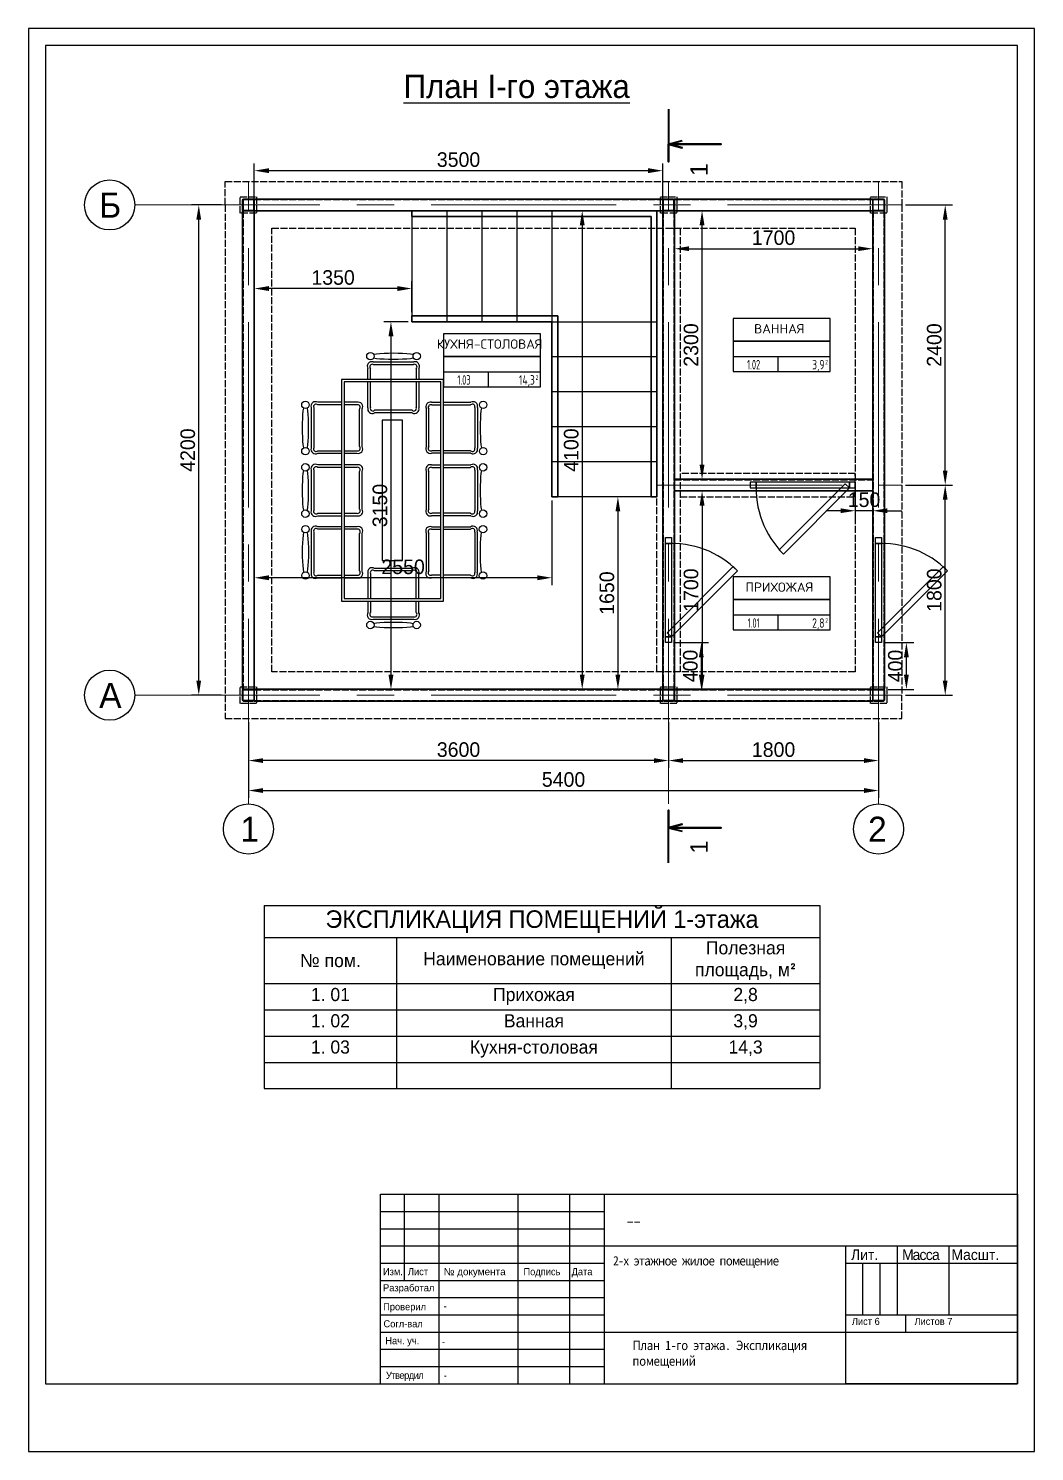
# Model space of a CAD drawing. Header units: millimetres. Extents: x 436607 to 472555, y -237992 to -212524.
# Drawn here: x 454824 to 463446, y -237992 to -225800 of the extents above; entities that cross this region are included whole.
import ezdxf
from ezdxf.enums import TextEntityAlignment as Align

# ---------------------------------------------------------------- set-up
doc = ezdxf.new("R2010")
doc.units = ezdxf.units.MM
doc.header["$LTSCALE"] = 50
for name, pattern in [('ACAD_ISO02W100', [15, 12, -3]), ('осевая', [50.8, 31.75, -6.35, 6.35, -6.35]), ('штриховая', [19.05, 12.7, -6.35])]:
    doc.linetypes.add(name, pattern=pattern)
doc.layers.add('ahsap', color=222, linetype='Continuous', lineweight=13)
for name, color, linetype in [('room_no', 7, 'Continuous'), ('tefris', 8, 'Continuous'), ('Штрава', 131, 'Continuous')]:
    doc.layers.add(name, color=color, linetype=linetype)
doc.styles.add('CYRILLIC', font='cyriltlc.shx')
doc.styles.add('ROMANS', font='romans', dxfattribs={"width": 0.75})
doc.styles.add('SS', font='Gulim.ttf')
doc.styles.add('YAZI', font='romans.shx')
doc.dimstyles.get("Standard").update_dxf_attribs({"dimscale": 500, "dimtxt": 0.18, "dimasz": 0.18, "dimexe": 0.18, "dimexo": 0.0625, "dimgap": 0.09, "dimtad": 0, "dimtih": 1, "dimtoh": 1, "dimdec": 0, "dimzin": 0, "dimdsep": 46, "dimtxsty": 'Standard', "dimcen": 0.09, "dimadec": 0, "dimazin": 0, "dimtfac": 1, "dimtdec": 0, "dimtofl": 0, "dimtmove": 0, "dimatfit": 3, "dimfxl": 0, "dimtolj": 1, "dimtzin": 0, "dimarcsym": 0})

# ---------------------------------------------------------------- blocks, each defined once
blk = doc.blocks.new('*D50')
at = {"color": 0, "lineweight": -2}
for p, q in [((456710, -231743), (456710, -232391)), ((462110, -231743), (462110, -232391)), ((456835, -232329), (461985, -232329))]:
    blk.add_line(p, q, dxfattribs=at)
at = {"color": 0}
for points in [[(456835, -232308), (456835, -232350), (456710, -232329)], [(461985, -232308), (461985, -232350), (462110, -232329)]]:
    blk.add_solid(points, dxfattribs=at)
at = {"layer": 'Defpoints', "color": 0}
for p in [(456710, -231712), (462110, -231712), (462110, -232329)]:
    blk.add_point(p, dxfattribs=at)
at = {"color": 0, "insert": (459410, -232235), "char_height": 125, "attachment_point": 5}
blk.add_mtext('5400', dxfattribs=at)
blk = doc.blocks.new('*D46')
at = {"color": 0, "lineweight": -2}
for p, q in [((456478, -227312), (456221, -227312)), ((456284, -231387), (456284, -227437)), ((456478, -231512), (456221, -231512))]:
    blk.add_line(p, q, dxfattribs=at)
at = {"color": 0}
for points in [[(456263, -227437), (456304, -227437), (456284, -227312)], [(456263, -231387), (456304, -231387), (456284, -231512)]]:
    blk.add_solid(points, dxfattribs=at)
at = {"layer": 'Defpoints', "color": 0}
for p in [(456284, -227312), (456510, -227312), (456510, -231512)]:
    blk.add_point(p, dxfattribs=at)
at = {"color": 0, "insert": (456190, -229412), "char_height": 125, "attachment_point": 5, "rotation": 90}
blk.add_mtext('4200', dxfattribs=at)
blk = doc.blocks.new('*D47')
at = {"color": 0, "lineweight": -2}
for p, q in [((460310, -231743), (460310, -232135)), ((462110, -231743), (462110, -232135)), ((460435, -232072), (461985, -232072))]:
    blk.add_line(p, q, dxfattribs=at)
at = {"color": 0}
for points in [[(460435, -232052), (460435, -232093), (460310, -232072)], [(461985, -232052), (461985, -232093), (462110, -232072)]]:
    blk.add_solid(points, dxfattribs=at)
at = {"layer": 'Defpoints', "color": 0}
for p in [(460310, -231712), (462110, -231712), (462110, -232072)]:
    blk.add_point(p, dxfattribs=at)
at = {"color": 0, "insert": (461210, -231979), "char_height": 125, "attachment_point": 5}
blk.add_mtext('1800', dxfattribs=at)
blk = doc.blocks.new('*D48')
at = {"color": 0, "lineweight": -2}
for p, q in [((462341, -229712), (462743, -229712)), ((462681, -231387), (462681, -229837)), ((462341, -231512), (462743, -231512))]:
    blk.add_line(p, q, dxfattribs=at)
at = {"color": 0}
for points in [[(462660, -229837), (462701, -229837), (462681, -229712)], [(462660, -231387), (462701, -231387), (462681, -231512)]]:
    blk.add_solid(points, dxfattribs=at)
at = {"layer": 'Defpoints', "color": 0}
for p in [(462310, -229712), (462681, -229712), (462310, -231512)]:
    blk.add_point(p, dxfattribs=at)
at = {"color": 0, "insert": (462587, -230612), "char_height": 125, "attachment_point": 5, "rotation": 90}
blk.add_mtext('1800', dxfattribs=at)
blk = doc.blocks.new('*D49')
at = {"color": 0, "lineweight": -2}
for p, q in [((462341, -227312), (462743, -227312)), ((462681, -229587), (462681, -227437)), ((462372, -229712), (462743, -229712))]:
    blk.add_line(p, q, dxfattribs=at)
at = {"color": 0}
for points in [[(462660, -227437), (462701, -227437), (462681, -227312)], [(462660, -229587), (462701, -229587), (462681, -229712)]]:
    blk.add_solid(points, dxfattribs=at)
at = {"layer": 'Defpoints', "color": 0}
for p in [(462310, -227312), (462681, -227312), (462341, -229712)]:
    blk.add_point(p, dxfattribs=at)
at = {"color": 0, "insert": (462587, -228512), "char_height": 125, "attachment_point": 5, "rotation": 90}
blk.add_mtext('2400', dxfattribs=at)
blk = doc.blocks.new('*D51')
at = {"color": 0, "lineweight": -2}
for p, q in [((456710, -231743), (456710, -232135)), ((460310, -231743), (460310, -232135)), ((460185, -232072), (456835, -232072))]:
    blk.add_line(p, q, dxfattribs=at)
at = {"color": 0}
for points in [[(456835, -232052), (456835, -232093), (456710, -232072)], [(460185, -232052), (460185, -232093), (460310, -232072)]]:
    blk.add_solid(points, dxfattribs=at)
at = {"layer": 'Defpoints', "color": 0}
for p in [(456710, -231712), (460310, -231712), (456710, -232072)]:
    blk.add_point(p, dxfattribs=at)
at = {"color": 0, "insert": (458510, -231979), "char_height": 125, "attachment_point": 5}
blk.add_mtext('3600', dxfattribs=at)
blk = doc.blocks.new('Рамка А3 (Г)')
at = {"color": 8}
blk.add_lwpolyline([(0, 0), (420, 0), (420, 297), (0, 297)], close=True, dxfattribs=at)
at = {"color": 5}
blk.add_lwpolyline([(20, 5), (415, 5), (415, 292), (20, 292)], close=True, dxfattribs=at)
blk = doc.blocks.new('*D52')
at = {"color": 0, "lineweight": -2}
for p, q in [((458078, -228312), (457869, -228312)), ((457931, -228437), (457931, -231337)), ((458078, -231462), (457869, -231462))]:
    blk.add_line(p, q, dxfattribs=at)
at = {"color": 0}
for points in [[(457910, -228437), (457952, -228437), (457931, -228312)], [(457910, -231337), (457952, -231337), (457931, -231462)]]:
    blk.add_solid(points, dxfattribs=at)
at = {"layer": 'Defpoints', "color": 0}
for p in [(458110, -228312), (457931, -231462), (458110, -231462)]:
    blk.add_point(p, dxfattribs=at)
at = {"color": 0, "insert": (457837, -229887), "char_height": 125, "attachment_point": 5, "rotation": 90}
blk.add_mtext('3150', dxfattribs=at)
blk = doc.blocks.new('*D53')
at = {"color": 0, "lineweight": -2}
for p, q in [((456760, -229843), (456760, -230569)), ((459310, -229843), (459310, -230569)), ((459185, -230506), (456885, -230506))]:
    blk.add_line(p, q, dxfattribs=at)
at = {"color": 0}
for points in [[(456885, -230485), (456885, -230527), (456760, -230506)], [(459185, -230485), (459185, -230527), (459310, -230506)]]:
    blk.add_solid(points, dxfattribs=at)
at = {"layer": 'Defpoints', "color": 0}
for p in [(456760, -229812), (459310, -229812), (456760, -230506)]:
    blk.add_point(p, dxfattribs=at)
at = {"color": 0, "insert": (458035, -230413), "char_height": 125, "attachment_point": 5}
blk.add_mtext('2550', dxfattribs=at)
blk = doc.blocks.new('*D55')
at = {"color": 0, "lineweight": -2}
for p, q in [((456760, -228231), (456760, -227966)), ((458110, -228231), (458110, -227966)), ((457985, -228028), (456885, -228028))]:
    blk.add_line(p, q, dxfattribs=at)
at = {"color": 0}
for points in [[(456885, -228007), (456885, -228049), (456760, -228028)], [(457985, -228007), (457985, -228049), (458110, -228028)]]:
    blk.add_solid(points, dxfattribs=at)
at = {"layer": 'Defpoints', "color": 0}
for p in [(456760, -228028), (456760, -228262), (458110, -228262)]:
    blk.add_point(p, dxfattribs=at)
at = {"color": 0, "insert": (457435, -227934), "char_height": 125, "attachment_point": 5}
blk.add_mtext('1350', dxfattribs=at)
blk = doc.blocks.new('*D56')
at = {"color": 0, "lineweight": -2}
for p, q in [((460178, -229812), (459813, -229812)), ((459876, -229937), (459876, -231337)), ((460178, -231462), (459813, -231462))]:
    blk.add_line(p, q, dxfattribs=at)
at = {"color": 0}
for points in [[(459855, -229937), (459896, -229937), (459876, -229812)], [(459855, -231337), (459896, -231337), (459876, -231462)]]:
    blk.add_solid(points, dxfattribs=at)
at = {"layer": 'Defpoints', "color": 0}
for p in [(460210, -229812), (459876, -231462), (460210, -231462)]:
    blk.add_point(p, dxfattribs=at)
at = {"color": 0, "insert": (459782, -230637), "char_height": 125, "attachment_point": 5, "rotation": 90}
blk.add_mtext('1650', dxfattribs=at)
blk = doc.blocks.new('*D57')
at = {"color": 0, "lineweight": -2}
for p, q in [((460366, -231062), (460653, -231062)), ((460591, -231337), (460591, -231187)), ((460391, -231462), (460653, -231462))]:
    blk.add_line(p, q, dxfattribs=at)
at = {"color": 0}
for points in [[(460570, -231187), (460611, -231187), (460591, -231062)], [(460570, -231337), (460611, -231337), (460591, -231462)]]:
    blk.add_solid(points, dxfattribs=at)
at = {"layer": 'Defpoints', "color": 0}
for p in [(460335, -231062), (460591, -231062), (460360, -231462)]:
    blk.add_point(p, dxfattribs=at)
at = {"color": 0, "insert": (460497, -231262), "char_height": 125, "attachment_point": 5, "rotation": 90}
blk.add_mtext('400', dxfattribs=at)
blk = doc.blocks.new('*D58')
at = {"color": 0, "lineweight": -2}
for p, q in [((462166, -231062), (462411, -231062)), ((462348, -231337), (462348, -231187)), ((462191, -231462), (462411, -231462))]:
    blk.add_line(p, q, dxfattribs=at)
at = {"color": 0}
for points in [[(462327, -231187), (462369, -231187), (462348, -231062)], [(462327, -231337), (462369, -231337), (462348, -231462)]]:
    blk.add_solid(points, dxfattribs=at)
at = {"layer": 'Defpoints', "color": 0}
for p in [(462135, -231062), (462348, -231062), (462160, -231462)]:
    blk.add_point(p, dxfattribs=at)
at = {"color": 0, "insert": (462254, -231262), "char_height": 125, "attachment_point": 5, "rotation": 90}
blk.add_mtext('400', dxfattribs=at)
blk = doc.blocks.new('*D59')
at = {"color": 0, "lineweight": -2}
for p, q in [((461910, -229743), (461910, -229994)), ((462060, -229743), (462060, -229994)), ((461785, -229932), (461660, -229932)), ((462060, -229932), (461910, -229932)), ((462185, -229932), (462310, -229932))]:
    blk.add_line(p, q, dxfattribs=at)
at = {"color": 0}
for points in [[(461785, -229911), (461785, -229952), (461910, -229932)], [(462185, -229911), (462185, -229952), (462060, -229932)]]:
    blk.add_solid(points, dxfattribs=at)
at = {"layer": 'Defpoints', "color": 0}
for p in [(461910, -229712), (462060, -229712), (461910, -229932)]:
    blk.add_point(p, dxfattribs=at)
at = {"color": 0, "insert": (461985, -229838), "char_height": 125, "attachment_point": 5}
blk.add_mtext('150', dxfattribs=at)
blk = doc.blocks.new('*D60')
at = {"color": 0, "lineweight": -2}
for p, q in [((460360, -227393), (460360, -227749)), ((462060, -227393), (462060, -227749)), ((460485, -227687), (461935, -227687))]:
    blk.add_line(p, q, dxfattribs=at)
at = {"color": 0}
for points in [[(460485, -227666), (460485, -227707), (460360, -227687)], [(461935, -227666), (461935, -227707), (462060, -227687)]]:
    blk.add_solid(points, dxfattribs=at)
at = {"layer": 'Defpoints', "color": 0}
for p in [(460360, -227362), (462060, -227362), (462060, -227687)]:
    blk.add_point(p, dxfattribs=at)
at = {"color": 0, "insert": (461210, -227593), "char_height": 125, "attachment_point": 5}
blk.add_mtext('1700', dxfattribs=at)
blk = doc.blocks.new('*D61')
at = {"color": 0, "lineweight": -2}
for p, q in [((460391, -227362), (460659, -227362)), ((460597, -229537), (460597, -227487)), ((460391, -229662), (460659, -229662))]:
    blk.add_line(p, q, dxfattribs=at)
at = {"color": 0}
for points in [[(460576, -227487), (460618, -227487), (460597, -227362)], [(460576, -229537), (460618, -229537), (460597, -229662)]]:
    blk.add_solid(points, dxfattribs=at)
at = {"layer": 'Defpoints', "color": 0}
for p in [(460360, -227362), (460597, -227362), (460360, -229662)]:
    blk.add_point(p, dxfattribs=at)
at = {"color": 0, "insert": (460503, -228512), "char_height": 125, "attachment_point": 5, "rotation": 90}
blk.add_mtext('2300', dxfattribs=at)
blk = doc.blocks.new('roomno')
for p, q in [((1101, 344), (0, 344)), ((0, 344), (1101, 344)), ((1101, 166), (0, 166)), ((511, 0), (511, 166))]:
    blk.add_line(p, q)
blk.add_lwpolyline([(1101, 0), (1101, 602), (0, 602), (0, 0)], close=True)
at = {"style": 'CYRILLIC'}
for p in [(536, 499), (536, 374)]:
    blk.add_attdef('KOMNATA', text='', height=79.8, dxfattribs=at).set_placement(p, align=Align.CENTER)
at = {"style": 'ROMANS'}
for tag, width, p in [('LOBBY', 0.7, (533, 200)), ('001', 0.6, (233, 25))]:
    blk.add_attdef(tag, text='', height=108, dxfattribs=dict(at, width=width)).set_placement(p, align=Align.CENTER)
at = {"style": 'ROMANS', "width": 0.7}
blk.add_attdef('M', text='', height=108, dxfattribs=at).set_placement((1038, 25), align=Align.RIGHT)
blk.add_attdef('2', (1046, 79), '', height=53.9, dxfattribs=at)
blk = doc.blocks.new('*D98')
at = {"color": 0, "lineweight": -2}
for p, q in [((460391, -229762), (460659, -229762)), ((460597, -229887), (460597, -231337)), ((460391, -231462), (460659, -231462))]:
    blk.add_line(p, q, dxfattribs=at)
at = {"color": 0}
for points in [[(460576, -229887), (460618, -229887), (460597, -229762)], [(460576, -231337), (460618, -231337), (460597, -231462)]]:
    blk.add_solid(points, dxfattribs=at)
at = {"layer": 'Defpoints', "color": 0}
for p in [(460360, -229762), (460360, -231462), (460597, -231462)]:
    blk.add_point(p, dxfattribs=at)
at = {"color": 0, "insert": (460503, -230612), "char_height": 125, "attachment_point": 5, "rotation": 90}
blk.add_mtext('1700', dxfattribs=at)
blk = doc.blocks.new('*D99')
at = {"color": 0, "lineweight": -2}
for p, q in [((456760, -227331), (456760, -226956)), ((456885, -227018), (460135, -227018)), ((460260, -227331), (460260, -226956))]:
    blk.add_line(p, q, dxfattribs=at)
at = {"color": 0}
for points in [[(456885, -226997), (456885, -227039), (456760, -227018)], [(460135, -226997), (460135, -227039), (460260, -227018)]]:
    blk.add_solid(points, dxfattribs=at)
at = {"layer": 'Defpoints', "color": 0}
for p in [(460260, -227018), (456760, -227362), (460260, -227362)]:
    blk.add_point(p, dxfattribs=at)
at = {"color": 0, "insert": (458510, -226924), "char_height": 125, "attachment_point": 5}
blk.add_mtext('3500', dxfattribs=at)
blk = doc.blocks.new('*D100')
at = {"color": 0, "lineweight": -2}
for p, q in [((460228, -227362), (459508, -227362)), ((459570, -227487), (459570, -231337)), ((460228, -231462), (459508, -231462))]:
    blk.add_line(p, q, dxfattribs=at)
at = {"color": 0}
for points in [[(459549, -227487), (459591, -227487), (459570, -227362)], [(459549, -231337), (459591, -231337), (459570, -231462)]]:
    blk.add_solid(points, dxfattribs=at)
at = {"layer": 'Defpoints', "color": 0}
for p in [(460260, -227362), (459570, -231462), (460260, -231462)]:
    blk.add_point(p, dxfattribs=at)
at = {"color": 0, "insert": (459476, -229412), "char_height": 125, "attachment_point": 5, "rotation": 90}
blk.add_mtext('4100', dxfattribs=at)
blk = doc.blocks.new('*T101')
at = {"layer": 'ahsap', "color": 0, "linetype": 'ByBlock', "lineweight": -2}
for p, q in [((0, 0), (4763, 0)), ((0, 0), (0, -1569)), ((4763, 0), (4763, -1569)), ((0, -275), (4763, -275)), ((1135, -275), (1135, -1569)), ((3489, -275), (3489, -1569)), ((0, -669), (4763, -669)), ((0, -894), (4763, -894)), ((0, -1119), (4763, -1119)), ((0, -1344), (4763, -1344)), ((0, -1569), (4763, -1569))]:
    blk.add_line(p, q, dxfattribs=at)
at = {"layer": 'ahsap', "color": 0}
for s, insert, char_height, width, attachment_point in [('ЭКСПЛИКАЦИЯ ПОМЕЩЕНИЙ 1-этажа', (2381, -138), 150, 4687.5, 5), ('Полезная площадь, м{\\fISOCPEUR|b0|i0|c204|p34;²}', (4126, -472), 112.5, 1198.48, 5), ('{\\fArial|b0|i0|c204|p34;№} пом.', (568, -472), 112.5, 1060.04, 5), ('Наименование помещений', (2312, -472), 112.5, 2278.98, 5), ('1. 01', (568, -706), 112.5, 1060.04, 2), ('Прихожая', (2312, -706), 112.5, 2278.98, 2), ('2,8', (4126, -706), 112.5, 1198.48, 2), ('1. 02', (568, -931), 112.5, 1060.04, 2), ('Ванная', (2312, -931), 112.5, 2278.98, 2), ('3,9', (4126, -931), 112.5, 1198.48, 2), ('1. 03', (568, -1156), 112.5, 1060.04, 2), ('Кухня-столовая', (2312, -1156), 112.5, 2278.98, 2), ('14,3', (4126, -1156), 112.5, 1198.48, 2)]:
    blk.add_mtext(s, dxfattribs=dict(at, insert=insert, char_height=char_height, width=width, attachment_point=attachment_point))

msp = doc.modelspace()

# ---------------------------------------------------------------- linework, layer by layer
at = {"color": 1, "linetype": 'осевая', "lineweight": 5}
for p, q in [((456709.629, -232444.376), (456709.629, -227111.913)), ((456709.629, -232444.376), (456709.629, -227111.913)), ((460309.629, -232444.376), (460309.629, -227111.913)), ((462109.629, -232444.376), (462109.629, -227111.913)), ((462109.629, -232444.376), (462109.629, -227111.913)), ((455734.744, -227311.913), (462309.629, -227311.913)), ((460209.629, -229711.913), (462309.629, -229711.913)), ((455734.744, -231511.913), (462309.629, -231511.913))]:
    msp.add_line(p, q, dxfattribs=at)
at = {"linetype": 'ACAD_ISO02W100', "ltscale": 0.1}
for p, q in [((456759.629, -227265.913), (460259.629, -227265.913)), ((460359.629, -227265.913), (462059.629, -227265.913)), ((456663.629, -227361.913), (456663.629, -231461.913)), ((456755.629, -227361.913), (456755.629, -231461.913)), ((456759.629, -227357.913), (460259.629, -227357.913)), ((460263.629, -227361.913), (460263.629, -231461.913)), ((460355.629, -227361.913), (460355.629, -231461.913)), ((460359.629, -227357.913), (462059.629, -227357.913)), ((462063.629, -227361.913), (462063.629, -231461.913)), ((462155.629, -227361.913), (462155.629, -231461.913)), ((460359.629, -229665.913), (462059.629, -229665.913)), ((460359.629, -229757.913), (462059.629, -229757.913)), ((456759.629, -231465.913), (460259.629, -231465.913)), ((460359.629, -231465.913), (462059.629, -231465.913)), ((456759.629, -231557.913), (460259.629, -231557.913)), ((460359.629, -231557.913), (462059.629, -231557.913))]:
    msp.add_line(p, q, dxfattribs=at)
for p, q in [((457841.201, -237411.811), (457841.201, -235788.569)), ((457841.201, -235788.569), (463301.196, -235788.569)), ((458047.796, -236526.406), (458047.796, -235788.569)), ((458342.931, -237411.811), (458342.931, -235788.569)), ((459021.741, -237411.811), (459021.741, -235788.569)), ((459464.443, -237411.811), (459464.443, -235788.569)), ((459759.578, -237411.811), (459759.578, -235788.569)), ((463301.196, -235788.569), (463301.196, -237411.811)), ((457841.201, -235936.137), (459759.578, -235936.137)), ((457841.201, -236083.704), (459759.578, -236083.704)), ((457841.201, -236231.271), (463301.196, -236231.271)), ((457841.201, -236231.271), (463301.196, -236231.271)), ((461825.522, -236231.271), (461825.522, -237411.811)), ((462268.224, -236231.271), (462268.224, -236821.541)), ((462710.926, -236231.271), (462710.926, -236821.541)), ((457841.201, -236378.839), (459759.578, -236378.839)), ((461825.522, -236378.839), (463301.196, -236378.839)), ((461973.089, -236378.839), (461973.089, -236821.541)), ((462120.657, -236378.839), (462120.657, -236821.541)), ((457841.201, -236526.406), (459759.578, -236526.406)), ((457841.201, -236526.406), (459759.578, -236526.406)), ((457841.201, -236673.974), (459759.578, -236673.974)), ((457841.201, -236673.974), (459759.578, -236673.974)), ((457841.201, -236821.541), (459759.578, -236821.541)), ((461825.522, -236821.541), (463301.196, -236821.541)), ((462340.974, -236821.541), (462340.974, -236969.109)), ((457841.201, -236969.109), (463301.196, -236969.109)), ((457841.201, -237116.676), (459759.578, -237116.676)), ((457841.201, -237116.676), (459759.578, -237116.676)), ((457841.201, -237264.243), (459759.578, -237264.243))]:
    msp.add_line(p, q)
at = {"lineweight": 35}
for points in [[(460309.629, -226491.813), (460309.629, -226941.813), (460309.629, -226791.813), (460759.629, -226791.813), (460309.629, -226791.813), (460425.54, -226822.871), (460309.629, -226791.813), (460425.54, -226760.755)], [(460309.629, -232947.199), (460309.629, -232497.199), (460309.629, -232647.199), (460759.629, -232647.199), (460309.629, -232647.199), (460425.54, -232616.141), (460309.629, -232647.199), (460425.54, -232678.257)]]:
    msp.add_lwpolyline(points, dxfattribs=at)
at = {"linetype": 'ACAD_ISO02W100', "ltscale": 0.1}
for points in [[(456509.629, -227311.913), (456509.629, -227111.913), (462309.629, -227111.913), (462309.629, -227311.913)], [(456709.629, -227241.913), (456709.629, -227241.913), (456779.629, -227241.913), (456779.629, -227381.913), (456639.629, -227381.913), (456639.629, -227241.913), (456709.629, -227241.913)], [(460309.629, -227241.913), (460309.629, -227241.913), (460379.629, -227241.913), (460379.629, -227381.913), (460239.629, -227381.913), (460239.629, -227241.913), (460309.629, -227241.913)], [(462109.629, -227241.913), (462109.629, -227241.913), (462179.629, -227241.913), (462179.629, -227381.913), (462039.629, -227381.913), (462039.629, -227241.913), (462109.629, -227241.913)], [(456509.629, -227311.913), (456509.629, -231511.913)], [(462309.629, -227311.913), (462309.629, -231511.913)], [(456909.629, -231311.913), (456909.629, -231311.913), (456909.629, -231311.913), (456909.629, -227511.913), (461909.629, -227511.913), (461909.629, -231311.913), (456909.629, -231311.913)], [(460309.629, -227511.913), (460409.629, -227511.913), (460409.629, -231311.913), (460209.629, -231311.913), (460209.629, -227511.913), (460309.629, -227511.913)], [(461909.629, -229711.913), (461909.629, -229611.913), (460409.629, -229611.913), (460409.629, -229811.913), (461909.629, -229811.913), (461909.629, -229711.913)], [(456509.629, -231511.913), (456509.629, -231711.913), (462309.629, -231711.913), (462309.629, -231511.913)], [(456709.629, -231441.913), (456709.629, -231441.913), (456779.629, -231441.913), (456779.629, -231581.913), (456639.629, -231581.913), (456639.629, -231441.913), (456709.629, -231441.913)], [(460309.629, -231441.913), (460309.629, -231441.913), (460379.629, -231441.913), (460379.629, -231581.913), (460239.629, -231581.913), (460239.629, -231441.913), (460309.629, -231441.913)], [(462109.629, -231441.913), (462109.629, -231441.913), (462179.629, -231441.913), (462179.629, -231581.913), (462039.629, -231581.913), (462039.629, -231441.913), (462109.629, -231441.913)]]:
    msp.add_lwpolyline(points, dxfattribs=at)
at = {"lineweight": 30}
for points in [[(456659.629, -227311.913), (456659.629, -227271.913, -0.414213562), (456669.629, -227261.913), (456749.629, -227261.913, -0.414213562), (456759.629, -227271.913), (456759.629, -227351.913, -0.414213562), (456749.629, -227361.913), (456669.629, -227361.913, -0.414213562), (456659.629, -227351.913), (456659.629, -227311.913)], [(456663.629, -227311.913), (456663.629, -227311.913), (456663.629, -227271.913, -0.414213562), (456669.629, -227265.913), (456749.629, -227265.913, -0.414213562), (456755.629, -227271.913), (456755.629, -227351.913, -0.414213562), (456749.629, -227357.913), (456669.629, -227357.913, -0.414213562), (456663.629, -227351.913), (456663.629, -227311.913)], [(460259.629, -227311.913), (460259.629, -227271.913, -0.414213562), (460269.629, -227261.913), (460349.629, -227261.913, -0.414213562), (460359.629, -227271.913), (460359.629, -227351.913, -0.414213562), (460349.629, -227361.913), (460269.629, -227361.913, -0.414213562), (460259.629, -227351.913), (460259.629, -227311.913)], [(460263.629, -227311.913), (460263.629, -227311.913), (460263.629, -227271.913, -0.414213562), (460269.629, -227265.913), (460349.629, -227265.913, -0.414213562), (460355.629, -227271.913), (460355.629, -227351.913, -0.414213562), (460349.629, -227357.913), (460269.629, -227357.913, -0.414213562), (460263.629, -227351.913), (460263.629, -227311.913)], [(462059.629, -227311.913), (462059.629, -227271.913, -0.414213562), (462069.629, -227261.913), (462149.629, -227261.913, -0.414213562), (462159.629, -227271.913), (462159.629, -227351.913, -0.414213562), (462149.629, -227361.913), (462069.629, -227361.913, -0.414213562), (462059.629, -227351.913), (462059.629, -227311.913)], [(456659.629, -231511.913), (456659.629, -231471.913, -0.414213562), (456669.629, -231461.913), (456749.629, -231461.913, -0.414213562), (456759.629, -231471.913), (456759.629, -231551.913, -0.414213562), (456749.629, -231561.913), (456669.629, -231561.913, -0.414213562), (456659.629, -231551.913), (456659.629, -231511.913)], [(460259.629, -231511.913), (460259.629, -231471.913, -0.414213562), (460269.629, -231461.913), (460349.629, -231461.913, -0.414213562), (460359.629, -231471.913), (460359.629, -231551.913, -0.414213562), (460349.629, -231561.913), (460269.629, -231561.913, -0.414213562), (460259.629, -231551.913), (460259.629, -231511.913)], [(462059.629, -231511.913), (462059.629, -231471.913, -0.414213562), (462069.629, -231461.913), (462149.629, -231461.913, -0.414213562), (462159.629, -231471.913), (462159.629, -231551.913, -0.414213562), (462149.629, -231561.913), (462069.629, -231561.913, -0.414213562), (462059.629, -231551.913), (462059.629, -231511.913)]]:
    msp.add_lwpolyline(points, format="xyb", dxfattribs=at)
for points in [[(456759.629, -227311.913), (456759.629, -227261.913), (460259.629, -227261.913), (460259.629, -227361.913), (456759.629, -227361.913), (456759.629, -227311.913)], [(460359.629, -227311.913), (460359.629, -227261.913), (462059.629, -227261.913), (462059.629, -227361.913), (460359.629, -227361.913), (460359.629, -227311.913)], [(456709.629, -227361.913), (456659.629, -227361.913), (456659.629, -231461.913), (456759.629, -231461.913), (456759.629, -227361.913), (456709.629, -227361.913)], [(458109.629, -227411.913), (458109.629, -227361.913), (460209.629, -227361.913), (460209.629, -227411.913), (460209.629, -229811.913), (460159.629, -229811.913), (460159.629, -227411.913), (458109.629, -227411.913)], [(460309.629, -227361.913), (460259.629, -227361.913), (460259.629, -231461.913), (460359.629, -231461.913), (460359.629, -227361.913), (460309.629, -227361.913)], [(462109.629, -227361.913), (462059.629, -227361.913), (462059.629, -231461.913), (462159.629, -231461.913), (462159.629, -227361.913), (462109.629, -227361.913)], [(459309.629, -229811.913), (459359.629, -229811.913), (459359.629, -228261.913), (458109.629, -228261.913), (458109.629, -228311.913)], [(458109.629, -228311.913), (459309.629, -228311.913), (459309.629, -229811.913)], [(460359.629, -229711.913), (460359.629, -229661.913), (462059.629, -229661.913), (462059.629, -229761.913), (460359.629, -229761.913), (460359.629, -229711.913)], [(456759.629, -231511.913), (456759.629, -231561.913), (460259.629, -231561.913), (460259.629, -231461.913), (456759.629, -231461.913), (456759.629, -231511.913)], [(460359.629, -231511.913), (460359.629, -231561.913), (462059.629, -231561.913), (462059.629, -231461.913), (460359.629, -231461.913), (460359.629, -231511.913)]]:
    msp.add_lwpolyline(points, dxfattribs=at)
for points in [[(462063.629, -227311.913), (462063.629, -227311.913), (462063.629, -227271.913, -0.414213562), (462069.629, -227265.913), (462149.629, -227265.913, -0.414213562), (462155.629, -227271.913), (462155.629, -227351.913, -0.414213562), (462149.629, -227357.913), (462069.629, -227357.913, -0.414213562), (462063.629, -227351.913), (462063.629, -227311.913)], [(456663.629, -231511.913), (456663.629, -231511.913), (456663.629, -231471.913, -0.414213562), (456669.629, -231465.913), (456749.629, -231465.913, -0.414213562), (456755.629, -231471.913), (456755.629, -231551.913, -0.414213562), (456749.629, -231557.913), (456669.629, -231557.913, -0.414213562), (456663.629, -231551.913), (456663.629, -231511.913)], [(460263.629, -231511.913), (460263.629, -231511.913), (460263.629, -231471.913, -0.414213562), (460269.629, -231465.913), (460349.629, -231465.913, -0.414213562), (460355.629, -231471.913), (460355.629, -231551.913, -0.414213562), (460349.629, -231557.913), (460269.629, -231557.913, -0.414213562), (460263.629, -231551.913), (460263.629, -231511.913)], [(462063.629, -231511.913), (462063.629, -231511.913), (462063.629, -231471.913, -0.414213562), (462069.629, -231465.913), (462149.629, -231465.913, -0.414213562), (462155.629, -231471.913), (462155.629, -231551.913, -0.414213562), (462149.629, -231557.913), (462069.629, -231557.913, -0.414213562), (462063.629, -231551.913), (462063.629, -231511.913)]]:
    msp.add_lwpolyline(points, format="xyb")
at = {"color": 6}
for points in [[(458109.629, -227361.913), (458109.629, -228311.913)], [(458409.629, -227361.913), (458409.629, -228311.913)], [(458709.629, -227361.913), (458709.629, -228311.913)], [(459009.629, -227361.913), (459009.629, -228311.913)], [(459309.629, -227361.913), (459309.629, -228311.913), (460209.629, -228311.913)], [(460209.629, -228611.913), (459309.629, -228611.913)], [(460209.629, -228911.913), (459309.629, -228911.913)], [(460209.629, -229211.913), (459309.629, -229211.913)], [(460209.629, -229511.913), (459309.629, -229511.913)], [(460209.629, -229811.913), (459309.629, -229811.913)]]:
    msp.add_lwpolyline(points, dxfattribs=at)
at = {"color": 3}
for points in [[(461909.629, -229686.913), (461009.629, -229686.913), (461009.629, -229736.913), (461059.629, -229736.913), (461059.629, -229686.913), (461059.629, -229736.913), (461859.629, -229736.913), (461859.629, -229686.913), (461859.629, -229736.913), (461909.629, -229736.913), (461909.629, -229686.913), (461859.629, -229686.913), (461859.629, -229736.913), (461293.943, -230302.599), (461258.588, -230267.244), (461824.274, -229701.558), (461859.629, -229736.913)], [(460284.629, -231061.913), (460284.629, -230161.913), (460334.629, -230161.913), (460334.629, -230211.913), (460284.629, -230211.913), (460334.629, -230211.913), (460334.629, -231011.913), (460284.629, -231011.913), (460334.629, -231011.913), (460334.629, -231061.913), (460284.629, -231061.913), (460284.629, -231011.913), (460334.629, -231011.913), (460900.314, -230446.228), (460864.959, -230410.873), (460299.274, -230976.558), (460334.629, -231011.913)], [(462084.629, -231061.913), (462084.629, -230161.913), (462134.629, -230161.913), (462134.629, -230211.913), (462084.629, -230211.913), (462134.629, -230211.913), (462134.629, -231011.913), (462084.629, -231011.913), (462134.629, -231011.913), (462134.629, -231061.913), (462084.629, -231061.913), (462084.629, -231011.913), (462134.629, -231011.913), (462700.314, -230446.228), (462664.959, -230410.873), (462099.274, -230976.558), (462134.629, -231011.913)]]:
    msp.add_lwpolyline(points, dxfattribs=at)
for centre in [(455520.369, -227311.913), (455520.369, -231511.913), (456709.629, -232658.751), (462109.629, -232658.751)]:
    msp.add_circle(centre, 214.375)
for centre, start, end in [((461859.629, -229736.913), 176.4166783, 225), ((460334.629, -231011.913), 45, 93.5833217), ((462134.629, -231011.913), 45, 93.5833217)]:
    msp.add_arc(centre, 800, start, end, dxfattribs=at)
at = {"layer": 'tefris'}
for p, q in [((457529.218, -228828.613), (457529.218, -230684.977)), ((458358.309, -228828.613), (457529.218, -228828.613)), ((458358.309, -230684.977), (458358.309, -228828.613)), ((457529.218, -230684.977), (458358.309, -230684.977))]:
    msp.add_line(p, q, dxfattribs=at)
for points in [[(458097.077, -228589.62), (458066.68, -228586.637), (458031.168, -228584.507), (457992.248, -228583.228), (457951.623, -228582.802), (457910.998, -228583.228), (457872.077, -228584.507), (457836.566, -228586.637), (457806.168, -228589.62), (457782.305, -228593.42)], [(458123.128, -228593.99), (458120.941, -228593.42), (458097.077, -228589.62)], [(457733.441, -228806.795), (457733.441, -228713.467)], [(457755.259, -228806.795), (457755.259, -228714.706)], [(457777.155, -228656.893), (458126.091, -228656.893)], [(457778.687, -228678.711), (458124.559, -228678.711)], [(457782.305, -228622.184), (457806.168, -228625.984), (457836.566, -228628.967), (457872.077, -228631.098), (457910.998, -228632.376), (457951.623, -228632.802), (457992.248, -228632.376), (458031.168, -228631.098), (458066.68, -228628.967), (458097.077, -228625.984), (458120.941, -228622.184), (458123.128, -228621.615)], [(458147.987, -228714.706), (458147.987, -228806.795)], [(458169.805, -228713.467), (458169.805, -228806.795)], [(457733.441, -229049.419), (457733.441, -228828.613)], [(457755.259, -229047.887), (457755.259, -228828.613)], [(458147.987, -228828.613), (458147.987, -229048.011)], [(458169.805, -228828.613), (458169.805, -229049.543)], [(457179.518, -229366.475), (457176.535, -229336.077), (457174.404, -229300.566), (457173.126, -229261.646), (457172.7, -229221.021), (457173.126, -229180.396), (457174.404, -229141.475), (457176.535, -229105.964), (457179.518, -229075.566), (457183.318, -229051.702)], [(457212.082, -229051.702), (457215.882, -229075.566), (457218.865, -229105.964), (457220.995, -229141.475), (457222.274, -229180.396), (457222.7, -229221.021), (457222.274, -229261.646), (457220.995, -229300.566), (457218.865, -229336.077), (457215.882, -229366.475), (457212.082, -229390.339), (457211.512, -229392.526)], [(457246.791, -229046.553), (457246.791, -229395.488)], [(457268.609, -229048.085), (457268.609, -229393.956)], [(457507.4, -229002.839), (457303.365, -229002.839)], [(457507.4, -229024.657), (457304.604, -229024.657)], [(457639.317, -229002.839), (457529.218, -229002.839)], [(457637.784, -229024.657), (457529.218, -229024.657)], [(457661.336, -229381.39), (457661.336, -229060.525)], [(457683.154, -229382.628), (457683.154, -229059.21)], [(458113.23, -229093.257), (457789.812, -229093.257)], [(458111.992, -229071.438), (457791.128, -229071.438)], [(458235.013, -229382.628), (458235.013, -229059.21)], [(458256.832, -229381.39), (458256.832, -229060.525)], [(458278.851, -229002.839), (458358.309, -229002.839)], [(458280.383, -229024.657), (458358.309, -229024.657)], [(458380.127, -229002.839), (458614.803, -229002.839)], [(458380.127, -229024.657), (458613.564, -229024.657)], [(458649.559, -229048.085), (458649.559, -229393.956)], [(458671.377, -229046.553), (458671.377, -229395.488)], [(458706.086, -229051.702), (458702.286, -229075.566), (458699.303, -229105.964), (458697.172, -229141.475), (458695.894, -229180.396), (458695.468, -229221.021), (458695.894, -229261.646), (458697.172, -229300.566), (458699.303, -229336.077), (458702.286, -229366.475), (458706.086, -229390.339), (458706.655, -229392.526)], [(457183.887, -229392.526), (457183.318, -229390.339), (457179.518, -229366.475)], [(457303.365, -229439.202), (457507.4, -229439.202)], [(457304.604, -229417.384), (457507.4, -229417.384)], [(457529.218, -229417.384), (457637.908, -229417.384)], [(457529.218, -229439.202), (457639.44, -229439.202)], [(458358.309, -229439.202), (458278.727, -229439.202)], [(458358.309, -229417.384), (458280.259, -229417.384)], [(458613.564, -229417.384), (458380.127, -229417.384)], [(458614.803, -229439.202), (458380.127, -229439.202)], [(457179.518, -229902.351), (457176.535, -229871.954), (457174.404, -229836.442), (457173.126, -229797.522), (457172.7, -229756.897), (457173.126, -229716.272), (457174.404, -229677.351), (457176.535, -229641.84), (457179.518, -229611.442), (457183.318, -229587.579)], [(457212.082, -229587.579), (457215.882, -229611.442), (457218.865, -229641.84), (457220.995, -229677.351), (457222.274, -229716.272), (457222.7, -229756.897), (457222.274, -229797.522), (457220.995, -229836.442), (457218.865, -229871.954), (457215.882, -229902.351), (457212.082, -229926.215), (457211.512, -229928.402)], [(457246.791, -229582.429), (457246.791, -229931.365)], [(457268.609, -229583.961), (457268.609, -229929.833)], [(457507.4, -229538.715), (457303.365, -229538.715)], [(457507.4, -229560.533), (457304.604, -229560.533)], [(457639.317, -229538.715), (457529.218, -229538.715)], [(457637.784, -229560.533), (457529.218, -229560.533)], [(458278.851, -229538.715), (458358.309, -229538.715)], [(458280.383, -229560.533), (458358.309, -229560.533)], [(458380.127, -229538.715), (458614.803, -229538.715)], [(458380.127, -229560.533), (458613.564, -229560.533)], [(458649.559, -229583.961), (458649.559, -229929.833)], [(458671.377, -229582.429), (458671.377, -229931.365)], [(458706.086, -229587.579), (458702.286, -229611.442), (458699.303, -229641.84), (458697.172, -229677.351), (458695.894, -229716.272), (458695.468, -229756.897), (458695.894, -229797.522), (458697.172, -229836.442), (458699.303, -229871.954), (458702.286, -229902.351), (458706.086, -229926.215), (458706.655, -229928.402)], [(457661.336, -229917.266), (457661.336, -229596.402)], [(457683.154, -229918.504), (457683.154, -229595.086)], [(458235.013, -229918.504), (458235.013, -229595.086)], [(458256.832, -229917.266), (458256.832, -229596.402)], [(457183.887, -229928.402), (457183.318, -229926.215), (457179.518, -229902.351)], [(457304.604, -229953.26), (457507.4, -229953.26)], [(457529.218, -229953.26), (457637.908, -229953.26)], [(458358.309, -229953.26), (458280.259, -229953.26)], [(458613.564, -229953.26), (458380.127, -229953.26)], [(457303.365, -229975.079), (457507.4, -229975.079)], [(457507.4, -230068.996), (457304.105, -230068.996)], [(457529.218, -229975.079), (457639.44, -229975.079)], [(457640.056, -230068.996), (457529.218, -230068.996)], [(458278.112, -230068.996), (458358.309, -230068.996)], [(458358.309, -229975.079), (458278.727, -229975.079)], [(458614.803, -229975.079), (458380.127, -229975.079)], [(458380.127, -230068.996), (458614.063, -230068.996)], [(457180.258, -230432.633), (457177.275, -230402.235), (457175.144, -230366.723), (457173.865, -230327.803), (457173.439, -230287.178), (457173.865, -230246.553), (457175.144, -230207.633), (457177.275, -230172.121), (457180.258, -230141.723), (457184.057, -230117.86)], [(457212.821, -230117.86), (457216.621, -230141.723), (457219.604, -230172.121), (457221.735, -230207.633), (457223.013, -230246.553), (457223.439, -230287.178), (457223.013, -230327.803), (457221.735, -230366.723), (457219.604, -230402.235), (457216.621, -230432.633), (457212.821, -230456.496), (457212.252, -230458.683)], [(457247.53, -230112.71), (457247.53, -230461.646)], [(457269.348, -230114.242), (457269.348, -230460.114)], [(457507.4, -230090.814), (457305.343, -230090.814)], [(457638.524, -230090.814), (457529.218, -230090.814)], [(457662.076, -230447.547), (457662.076, -230126.683)], [(457683.894, -230448.786), (457683.894, -230125.367)], [(458234.274, -230448.786), (458234.274, -230125.367)], [(458256.092, -230447.547), (458256.092, -230126.683)], [(458279.644, -230090.814), (458358.309, -230090.814)], [(458380.127, -230090.814), (458612.824, -230090.814)], [(458648.819, -230114.242), (458648.819, -230460.114)], [(458670.637, -230112.71), (458670.637, -230461.646)], [(458705.346, -230117.86), (458701.547, -230141.723), (458698.564, -230172.121), (458696.433, -230207.633), (458695.154, -230246.553), (458694.728, -230287.178), (458695.154, -230327.803), (458696.433, -230366.723), (458698.564, -230402.235), (458701.547, -230432.633), (458705.346, -230456.496), (458705.916, -230458.683)], [(457184.627, -230458.683), (457184.057, -230456.496), (457180.258, -230432.633)], [(458113.23, -230425.444), (457789.812, -230425.444)], [(457304.105, -230505.36), (457507.4, -230505.36)], [(457305.343, -230483.542), (457507.4, -230483.542)], [(457529.218, -230483.542), (457638.648, -230483.542)], [(457529.218, -230505.36), (457640.18, -230505.36)], [(457733.441, -230469.282), (457733.441, -230684.977)], [(457755.259, -230470.814), (457755.259, -230684.977)], [(458111.992, -230447.262), (457791.128, -230447.262)], [(458147.987, -230684.977), (458147.987, -230470.69)], [(458169.805, -230684.977), (458169.805, -230469.158)], [(458358.309, -230505.36), (458277.988, -230505.36)], [(458358.309, -230483.542), (458279.52, -230483.542)], [(458612.824, -230483.542), (458380.127, -230483.542)], [(458614.063, -230505.36), (458380.127, -230505.36)], [(457733.441, -230706.795), (457733.441, -230805.233)], [(457755.259, -230706.795), (457755.259, -230803.995)], [(458147.987, -230803.995), (458147.987, -230706.795)], [(458169.805, -230805.233), (458169.805, -230706.795)], [(457777.155, -230861.808), (458126.091, -230861.808)], [(457778.687, -230839.99), (458124.559, -230839.99)], [(457782.305, -230896.517), (457806.168, -230892.717), (457836.566, -230889.734), (457872.077, -230887.603), (457910.998, -230886.325), (457951.623, -230885.899), (457992.248, -230886.325), (458031.168, -230887.603), (458066.68, -230889.734), (458097.077, -230892.717), (458120.941, -230896.517), (458123.128, -230897.086)], [(458097.077, -230929.08), (458066.68, -230932.063), (458031.168, -230934.194), (457992.248, -230935.473), (457951.623, -230935.899), (457910.998, -230935.473), (457872.077, -230934.194), (457836.566, -230932.063), (457806.168, -230929.08), (457782.305, -230925.281)], [(458123.128, -230924.711), (458120.941, -230925.281), (458097.077, -230929.08)]]:
    msp.add_lwpolyline(points, dxfattribs=at)
for points in [[(458380.127, -228806.795), (457507.4, -228806.795), (457507.4, -230706.795), (458380.127, -230706.795)], [(458031.036, -229155.886), (457856.491, -229155.886), (457856.491, -230357.704), (458031.036, -230357.704)]]:
    msp.add_lwpolyline(points, close=True, dxfattribs=at)
for centre in [(457754.691, -228607.802), (458151.623, -228607.802), (457197.7, -229024.089), (458720.468, -229024.089), (457197.7, -229421.021), (458720.468, -229421.021), (457197.7, -229559.965), (458720.468, -229559.965), (457197.7, -229956.897), (458720.468, -229956.897), (457198.439, -230090.246), (458719.728, -230090.246), (457198.439, -230487.178), (458719.728, -230487.178), (457754.691, -230910.899), (458151.623, -230910.899)]:
    msp.add_circle(centre, 31.666, dxfattribs=at)
for centre, radius, start, end in [((457766.027, -228693.471), 38.233, 73.0791602, 211.5355129), ((457770.901, -228699.265), 21.979, 69.2516882, 224.6305227), ((458132.345, -228699.265), 21.979, 315.3694773, 110.7483118), ((458137.218, -228693.471), 38.233, 328.4644871, 106.9208398), ((457283.368, -229035.425), 38.233, 58.4644871, 196.9208398), ((457289.163, -229040.299), 21.979, 45.3694773, 200.7483118), ((457645.571, -229045.211), 21.979, 315.3694773, 110.7483118), ((457650.444, -229039.416), 38.233, 328.4644871, 106.9208398), ((457770.019, -229060.546), 38.233, 163.0791602, 301.5355129), ((457775.813, -229055.673), 21.979, 159.2516882, 314.6305227), ((458127.433, -229055.797), 21.979, 225.3694773, 20.7483118), ((458133.227, -229060.67), 38.233, 238.4644871, 16.9208398), ((458267.724, -229039.416), 38.233, 73.0791602, 211.5355129), ((458272.597, -229045.211), 21.979, 69.2516882, 224.6305227), ((458629.005, -229040.299), 21.979, 339.2516882, 134.6305227), ((458634.799, -229035.425), 38.233, 343.0791602, 121.5355129), ((457283.368, -229406.616), 38.233, 163.0791602, 301.5355129), ((457289.163, -229401.743), 21.979, 159.2516882, 314.6305227), ((457645.695, -229396.831), 21.979, 249.2516882, 44.6305227), ((457650.568, -229402.625), 38.233, 253.0791602, 31.5355129), ((458267.6, -229402.625), 38.233, 148.4644871, 286.9208398), ((458272.473, -229396.831), 21.979, 135.3694773, 290.7483118), ((458629.005, -229401.743), 21.979, 225.3694773, 20.7483118), ((458634.799, -229406.616), 38.233, 238.4644871, 16.9208398), ((457283.368, -229571.301), 38.233, 58.4644871, 196.9208398), ((457289.163, -229576.175), 21.979, 45.3694773, 200.7483118), ((457645.571, -229581.087), 21.979, 315.3694773, 110.7483118), ((457650.444, -229575.293), 38.233, 328.4644871, 106.9208398), ((458267.724, -229575.293), 38.233, 73.0791602, 211.5355129), ((458272.597, -229581.087), 21.979, 69.2516882, 224.6305227), ((458629.005, -229576.175), 21.979, 339.2516882, 134.6305227), ((458634.799, -229571.301), 38.233, 343.0791602, 121.5355129), ((457283.368, -229942.492), 38.233, 163.0791602, 301.5355129), ((457289.163, -229937.619), 21.979, 159.2516882, 314.6305227), ((457645.695, -229932.707), 21.979, 249.2516882, 44.6305227), ((457650.568, -229938.501), 38.233, 253.0791602, 31.5355129), ((458267.6, -229938.501), 38.233, 148.4644871, 286.9208398), ((458272.473, -229932.707), 21.979, 135.3694773, 290.7483118), ((458629.005, -229937.619), 21.979, 225.3694773, 20.7483118), ((458634.799, -229942.492), 38.233, 238.4644871, 16.9208398), ((457284.108, -230101.583), 38.233, 58.4644871, 196.9208398), ((457651.184, -230105.574), 38.233, 328.4644871, 106.9208398), ((458266.984, -230105.574), 38.233, 73.0791602, 211.5355129), ((458634.06, -230101.583), 38.233, 343.0791602, 121.5355129), ((457289.902, -230106.456), 21.979, 45.3694773, 200.7483118), ((457646.31, -230111.368), 21.979, 315.3694773, 110.7483118), ((458271.857, -230111.368), 21.979, 69.2516882, 224.6305227), ((458628.266, -230106.456), 21.979, 339.2516882, 134.6305227), ((457770.019, -230458.154), 38.233, 58.4644871, 196.9208398), ((457775.813, -230463.028), 21.979, 45.3694773, 200.7483118), ((458127.433, -230462.904), 21.979, 339.2516882, 134.6305227), ((458133.227, -230458.03), 38.233, 343.0791602, 121.5355129), ((457284.108, -230472.773), 38.233, 163.0791602, 301.5355129), ((457289.902, -230467.9), 21.979, 159.2516882, 314.6305227), ((457646.434, -230462.988), 21.979, 249.2516882, 44.6305227), ((457651.308, -230468.782), 38.233, 253.0791602, 31.5355129), ((458266.86, -230468.782), 38.233, 148.4644871, 286.9208398), ((458271.733, -230462.988), 21.979, 135.3694773, 290.7483118), ((458628.266, -230467.9), 21.979, 225.3694773, 20.7483118), ((458634.06, -230472.773), 38.233, 238.4644871, 16.9208398), ((457766.027, -230825.23), 38.233, 148.4644871, 286.9208398), ((457770.901, -230819.436), 21.979, 135.3694773, 290.7483118), ((458132.345, -230819.436), 21.979, 249.2516882, 44.6305227), ((458137.218, -230825.23), 38.233, 253.0791602, 31.5355129)]:
    msp.add_arc(centre, radius, start, end, dxfattribs=at)
at = {"layer": 'Штрава', "color": 1, "lineweight": -2}
msp.add_lwpolyline([(463301.196, -236969.109), (463301.196, -237411.811), (461825.522, -237411.811)], dxfattribs=at)

# ---------------------------------------------------------------- block references
at = {"xscale": 29.03040000000619, "yscale": 29.030399999996, "zscale": 29.0304, "rotation": 90}
msp.add_blockref('Рамка А3 (Г)', (463446.348, -237992.419), dxfattribs=at)
msp.add_blockref('*T101', (456844.014, -233314.359))
at = {"layer": 'room_no'}
ref = msp.add_blockref('roomno', (460862.79, -228739.425), dxfattribs=dict(at, xscale=0.7552368622273207, yscale=0.7552368622273207, zscale=0.7552368621983202))
ref.add_attrib('KOMNATA', 'ВАННАЯ', dxfattribs={"layer": '0', "height": 80, "style": 'YAZI'}).set_placement((461259.299, -228412.812), align=Align.CENTER)
ref.add_attrib('001', '1.02', dxfattribs={"layer": '0', "height": 81.3859, "style": 'ROMANS', "width": 0.6}).set_placement((461039.011, -228720.844), align=Align.CENTER)
ref.add_attrib('2', '2', (461652.426, -228679.847), dxfattribs={"layer": '0', "height": 40.693, "style": 'ROMANS', "width": 0.7})
ref.add_attrib('M', '3,9', dxfattribs={"layer": '0', "height": 81.3859, "style": 'ROMANS', "width": 0.7}).set_placement((461646.371, -228720.686), align=Align.RIGHT)
ref = msp.add_blockref('roomno', (458380.516, -228870.367), dxfattribs=dict(at, xscale=0.7552368622273207, yscale=0.7552368622273207, zscale=0.7552368621983202))
ref.add_attrib('KOMNATA', 'КУХНЯ-СТОЛОВАЯ', dxfattribs={"layer": '0', "height": 80, "style": 'YAZI'}).set_placement((458777.025, -228543.754), align=Align.CENTER)
ref.add_attrib('001', '1.03', dxfattribs={"layer": '0', "height": 81.3859, "style": 'ROMANS', "width": 0.6}).set_placement((458556.738, -228851.786), align=Align.CENTER)
ref.add_attrib('2', '2', (459170.152, -228810.788), dxfattribs={"layer": '0', "height": 40.693, "style": 'ROMANS', "width": 0.7})
ref.add_attrib('M', '14,3', dxfattribs={"layer": '0', "height": 81.3859, "style": 'ROMANS', "width": 0.7}).set_placement((459164.098, -228851.628), align=Align.RIGHT)
ref = msp.add_blockref('roomno', (460862.79, -230953.242), dxfattribs=dict(at, xscale=0.7552368622273207, yscale=0.7552368622273207, zscale=0.7552368621983202))
ref.add_attrib('KOMNATA', 'ПРИХОЖАЯ', dxfattribs={"layer": '0', "height": 80, "style": 'YAZI'}).set_placement((461259.299, -230626.628), align=Align.CENTER)
ref.add_attrib('001', '1.01', dxfattribs={"layer": '0', "height": 81.3859, "style": 'ROMANS', "width": 0.6}).set_placement((461039.011, -230934.661), align=Align.CENTER)
ref.add_attrib('2', '2', (461652.426, -230893.663), dxfattribs={"layer": '0', "height": 40.693, "style": 'ROMANS', "width": 0.7})
ref.add_attrib('M', '2,8', dxfattribs={"layer": '0', "height": 81.3859, "style": 'ROMANS', "width": 0.7}).set_placement((461646.371, -230934.503), align=Align.RIGHT)

# ---------------------------------------------------------------- texts
at = {"attachment_point": 1}
for s, insert, char_height, width in [('{\\LПлан I-го этажа}', (458039.42, -226195.687), 200, 3344.73927), ('{\\fSimSun|b0|i0|c204|p2;__}', (459950.946, -235927.289), 87.5, 3476.38102), ('{\\fSimSun|b0|i0|c204|p2;\\W0.9;\\T0.9;2-х этажное жилое помещение}', (459834.037, -236317.561), 80.5, 1948.55157), ('{\\fSimSun|b0|i0|c204|p2;\\W0.9;\\T0.95;План 1-го этажа. Экспликация помещений}', (460000.335, -237042.366), 80.5, 1882.07347)]:
    msp.add_mtext(s, dxfattribs=dict(at, insert=insert, char_height=char_height, width=width))
at = {"linetype": 'штриховая', "char_height": 150, "width": 127.89266, "rotation": 90}
for s, insert, attachment_point in [('1', (460495.64, -226952.862), 3), ('{\\W0.259642; }1', (460495.64, -232886.15), 1)]:
    msp.add_mtext(s, dxfattribs=dict(at, insert=insert, attachment_point=attachment_point))
at = {"linetype": 'штриховая', "char_height": 214.375, "width": 182.77993, "attachment_point": 1}
for s, insert in [(' Б', (455430.606, -227206.241)), (' А', (455430.606, -231406.241)), ('{\\W0.259642; }1', (456619.865, -232553.079)), (' 2', (462019.865, -232553.079))]:
    msp.add_mtext(s, dxfattribs=dict(at, insert=insert))
at = {"attachment_point": 1, "style": 'SS'}
for s, insert, char_height, width in [('{\\H1.5x;Лит.}', (461873.94, -236260.501), 60.81075, 346.62043), ('{\\H1.5x;\\T0.9;Масса}', (462311.31, -236260.501), 60.81075, 346.62043), ('{\\H1.5x;Масшт.}', (462734.736, -236260.501), 60.81075, 346.62043), ('Изм.', (457862.59, -236420.79), 60.8108, 346.62043), ('Лист', (458076.037, -236420.79), 60.8108, 346.62043), ('{\\fArial|b0|i0|c204|p34;№ документа}', (458383.846, -236420.79), 60.81075, 623.91817), ('Подпись ', (459066.459, -236420.79), 60.8108, 346.62043), ('Дата', (459479.126, -236420.79), 60.8108, 346.62043), ('Разработал', (457863.282, -236559.145), 60.8108, 346.62043), ('Проверил', (457863.971, -236721.434), 60.8108, 346.62043), ('-', (458382.354, -236714.742), 60.811, 716.35064), ('Согл-вал', (457867.076, -236867.345), 60.8108, 346.62043), ('{\\fGulim|b0|i0|c129|p50;Лист }6{\\fGulim|b0|i0|c129|p50; }', (461880.587, -236846.965), 60.81075, 346.62043), ('{\\fGulim|b0|i0|c129|p50;Листов }7', (462417.076, -236846.965), 60.81075, 778.43012), ('Нач. уч.', (457882.679, -237012.441), 60.8108, 346.62043), ('{\\T0.85;-}', (458368.714, -237019.27), 60.8108, 678.29025), ('{\\T0.9;Утвердил}', (457887.81, -237308.75), 60.81075, 346.62043), ('{\\T0.85;-}', (458383.397, -237308.75), 60.8108, 667.41591)]:
    msp.add_mtext(s, dxfattribs=dict(at, insert=insert, char_height=char_height, width=width))

# ---------------------------------------------------------------- dimensions: what is measured, and where the dimension line sits
for base, p1, p2, picture, middle in [((460259.629, -227018.117), (456759.629, -227361.913), (460259.629, -227361.913), '*D99', (458509.629, -226924.367)), ((456759.629, -228028.215), (458109.629, -228261.913), (456759.629, -228261.913), '*D55', (457434.629, -227934.465)), ((456759.629, -230506.265), (459309.629, -229811.913), (456759.629, -229811.913), '*D53', (458034.629, -230412.515)), ((462109.629, -232328.774), (456709.629, -231711.913), (462109.629, -231711.913), '*D50', (459409.629, -232235.024)), ((456709.629, -232072.403), (460309.629, -231711.913), (456709.629, -231711.913), '*D51', (458509.629, -231978.653)), ((462109.629, -232072.403), (460309.629, -231711.913), (462109.629, -231711.913), '*D47', (461209.629, -231978.653))]:
    dim = msp.add_linear_dim(base=base, p1=p1, p2=p2, dimstyle='Standard', override={"dimscale": 50, "dimtxt": 2.5, "dimasz": 2.5, "dimexe": 1.25, "dimexo": 0.625, "dimgap": 0.625, "dimtad": 1, "dimtih": 0, "dimtoh": 0, "dimdec": 2, "dimzin": 8, "dimdsep": 44, "dimcen": 2.5, "dimtdec": 2, "dimtofl": 1, "dimfxl": 1.5, "dimtolj": 0, "dimtzin": 8})
    dim.commit()
    dim.dimension.update_dxf_attribs({"geometry": picture, "text_midpoint": middle})
for base, p1, p2, picture, middle in [((456283.568, -227311.913), (456509.629, -231511.913), (456509.629, -227311.913), '*D46', (456189.818, -229411.913)), ((459570.245, -231461.913), (460259.629, -227361.913), (460259.629, -231461.913), '*D100', (459476.495, -229411.913)), ((462680.65, -227311.913), (462340.879, -229711.913), (462309.629, -227311.913), '*D49', (462586.9, -228511.913)), ((457931.142, -231461.913), (458109.629, -228311.913), (458109.629, -231461.913), '*D52', (457837.392, -229886.913)), ((459875.546, -231461.913), (460209.629, -229811.913), (460209.629, -231461.913), '*D56', (459781.796, -230636.913)), ((460596.969, -231461.913), (460359.629, -229761.913), (460359.629, -231461.913), '*D98', (460503.219, -230611.913)), ((462680.65, -229711.913), (462309.629, -231511.913), (462309.629, -229711.913), '*D48', (462586.9, -230611.913)), ((460590.557, -231061.913), (460359.629, -231461.913), (460334.629, -231061.913), '*D57', (460496.807, -231261.913)), ((462348.099, -231061.913), (462159.629, -231461.913), (462134.629, -231061.913), '*D58', (462254.349, -231261.913))]:
    dim = msp.add_linear_dim(base=base, p1=p1, p2=p2, angle=90, dimstyle='Standard', override={"dimscale": 50, "dimtxt": 2.5, "dimasz": 2.5, "dimexe": 1.25, "dimexo": 0.625, "dimgap": 0.625, "dimtad": 1, "dimtih": 0, "dimtoh": 0, "dimdec": 2, "dimzin": 8, "dimdsep": 44, "dimcen": 2.5, "dimtdec": 2, "dimtofl": 1, "dimfxl": 1.5, "dimtolj": 0, "dimtzin": 8})
    dim.commit()
    dim.dimension.update_dxf_attribs({"geometry": picture, "text_midpoint": middle})
for base, p1, p2, picture, middle in [((462059.629, -227686.612), (460359.629, -227361.913), (462059.629, -227361.913), '*D60', (461209.629, -227686.612)), ((461909.629, -229931.64), (462059.629, -229711.913), (461909.629, -229711.913), '*D59', (461984.629, -229931.64))]:
    dim = msp.add_linear_dim(base=base, p1=p1, p2=p2, dimstyle='Standard', override={"dimscale": 50, "dimtxt": 2.5, "dimasz": 2.5, "dimexe": 1.25, "dimexo": 0.625, "dimgap": 0.625, "dimtad": 1, "dimtih": 0, "dimtoh": 0, "dimdec": 2, "dimzin": 8, "dimdsep": 44, "dimcen": 2.5, "dimtdec": 2, "dimtofl": 1, "dimfxl": 1.5, "dimtolj": 0, "dimtzin": 8})
    dim.commit()
    dim.dimension.update_dxf_attribs({"geometry": picture, "text_midpoint": middle, "dimtype": 160})
dim = msp.add_linear_dim(base=(460596.969, -227361.913), p1=(460359.629, -229661.913), p2=(460359.629, -227361.913), angle=90, dimstyle='Standard', override={"dimscale": 50, "dimtxt": 2.5, "dimasz": 2.5, "dimexe": 1.25, "dimexo": 0.625, "dimgap": 0.625, "dimtad": 1, "dimtih": 0, "dimtoh": 0, "dimdec": 2, "dimzin": 8, "dimdsep": 44, "dimcen": 2.5, "dimtdec": 2, "dimtofl": 1, "dimfxl": 1.5, "dimtolj": 0, "dimtzin": 8})
dim.commit()
dim.dimension.update_dxf_attribs({"geometry": '*D61', "text_midpoint": (460596.969, -228511.913), "dimtype": 160})

doc.saveas('drawing.dxf')
